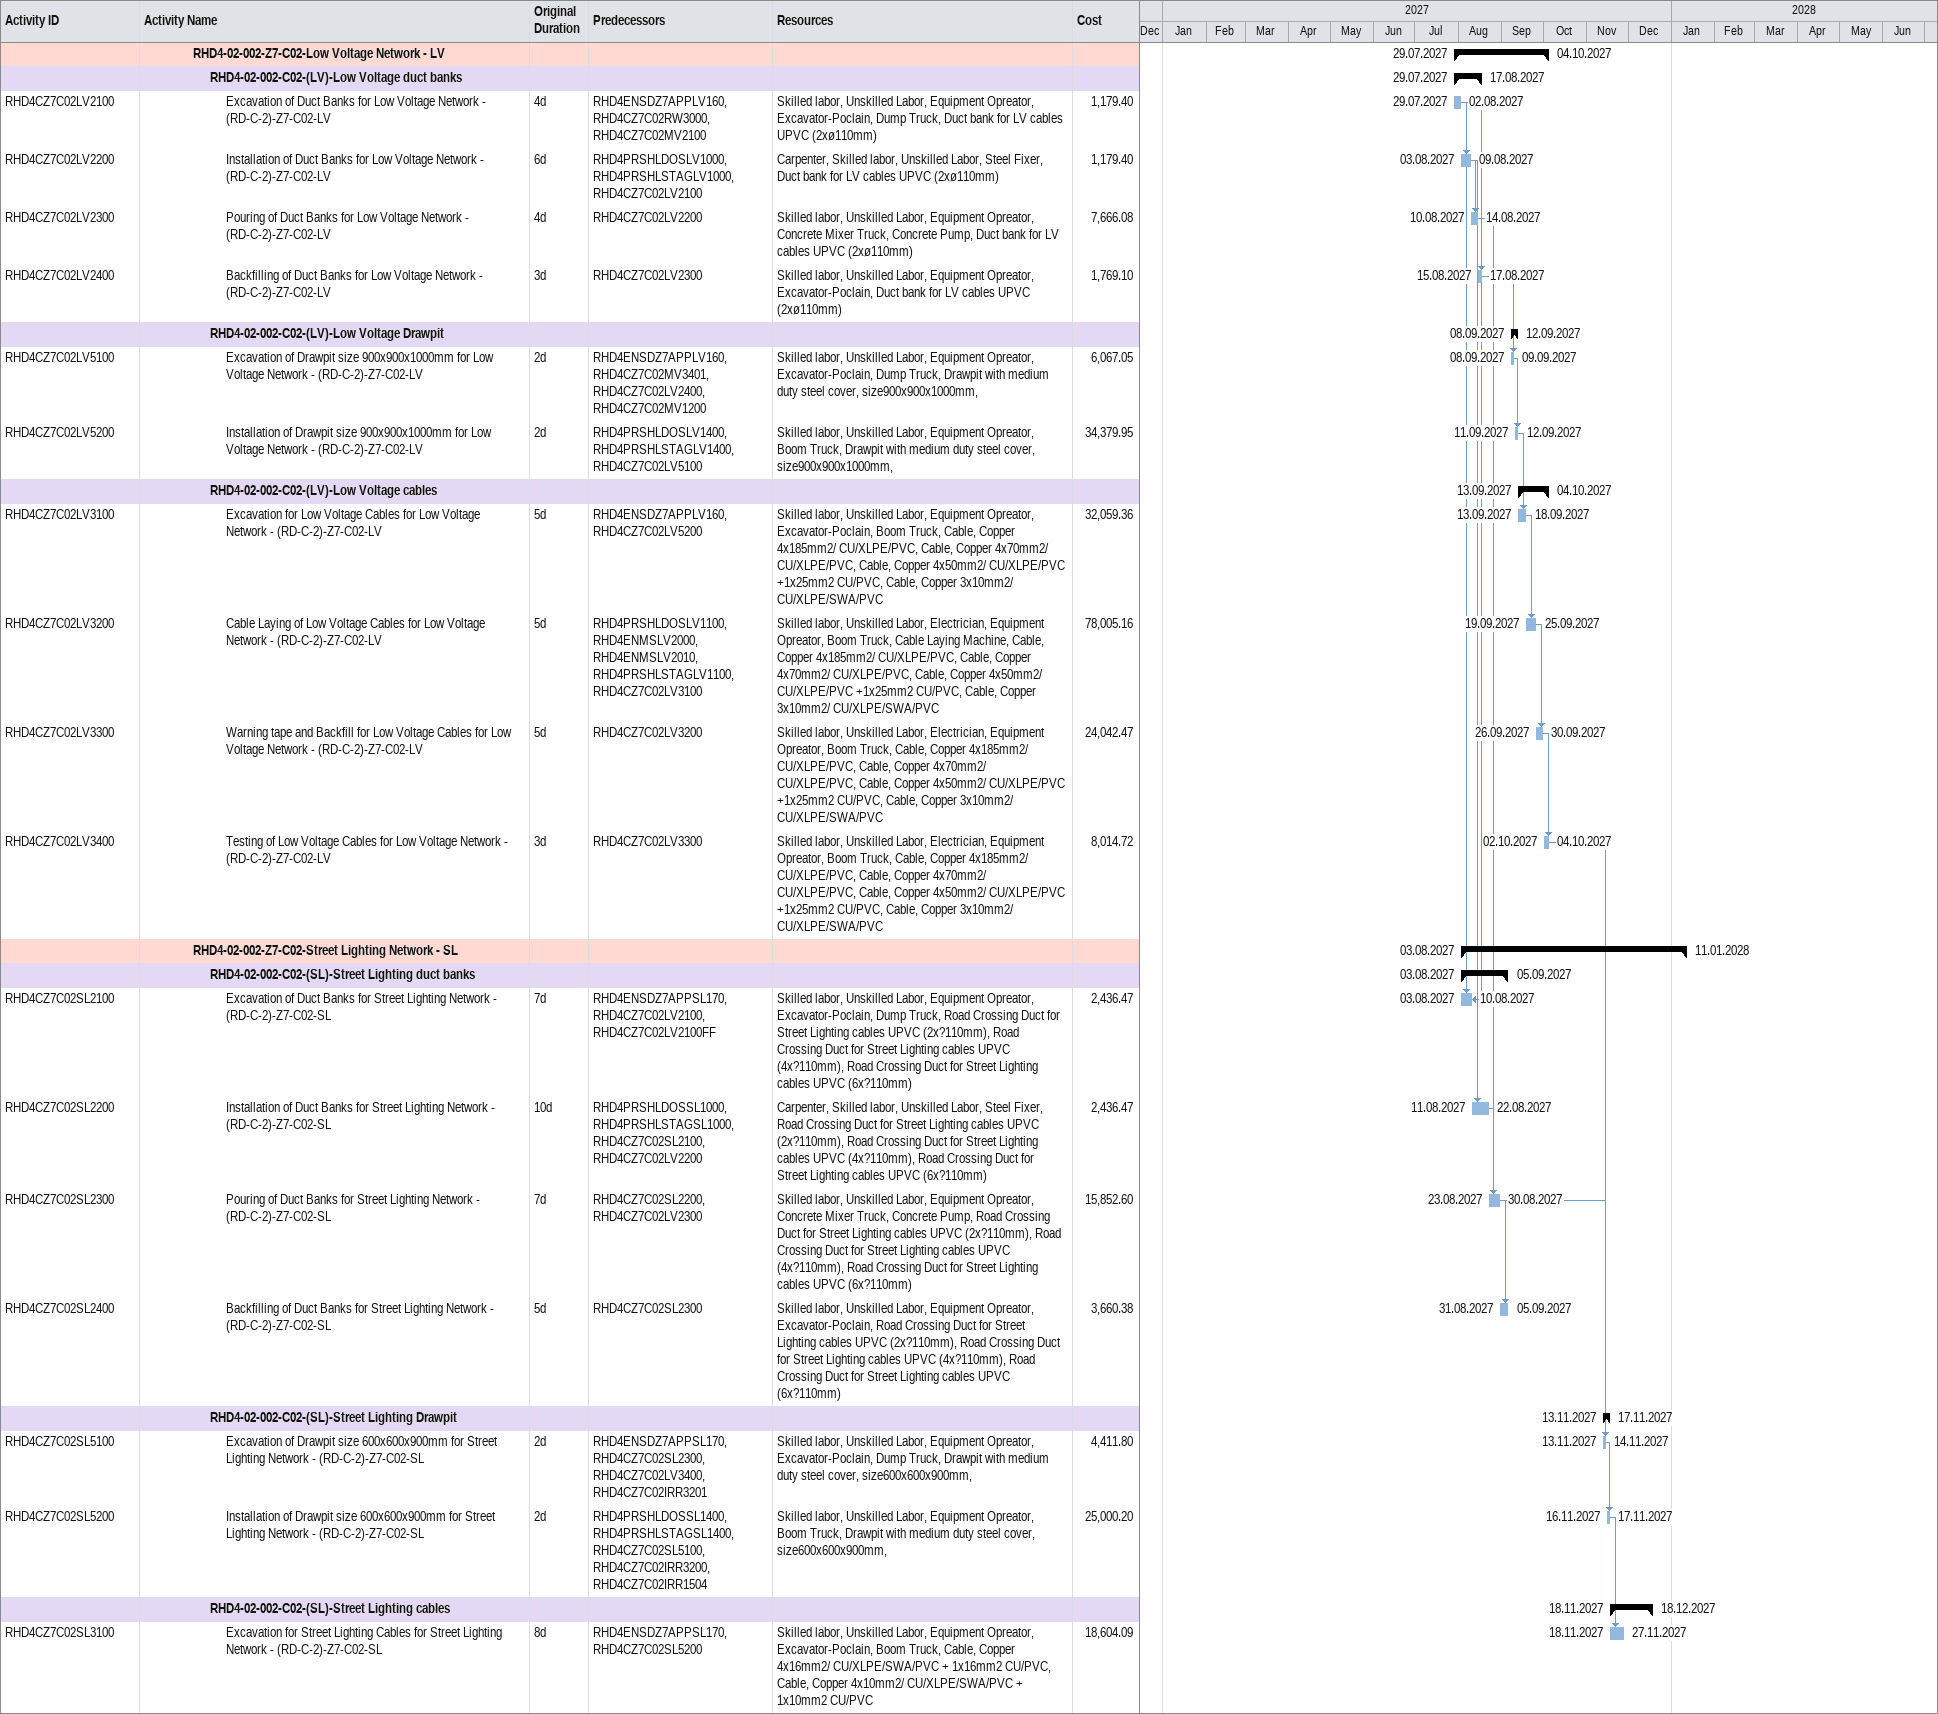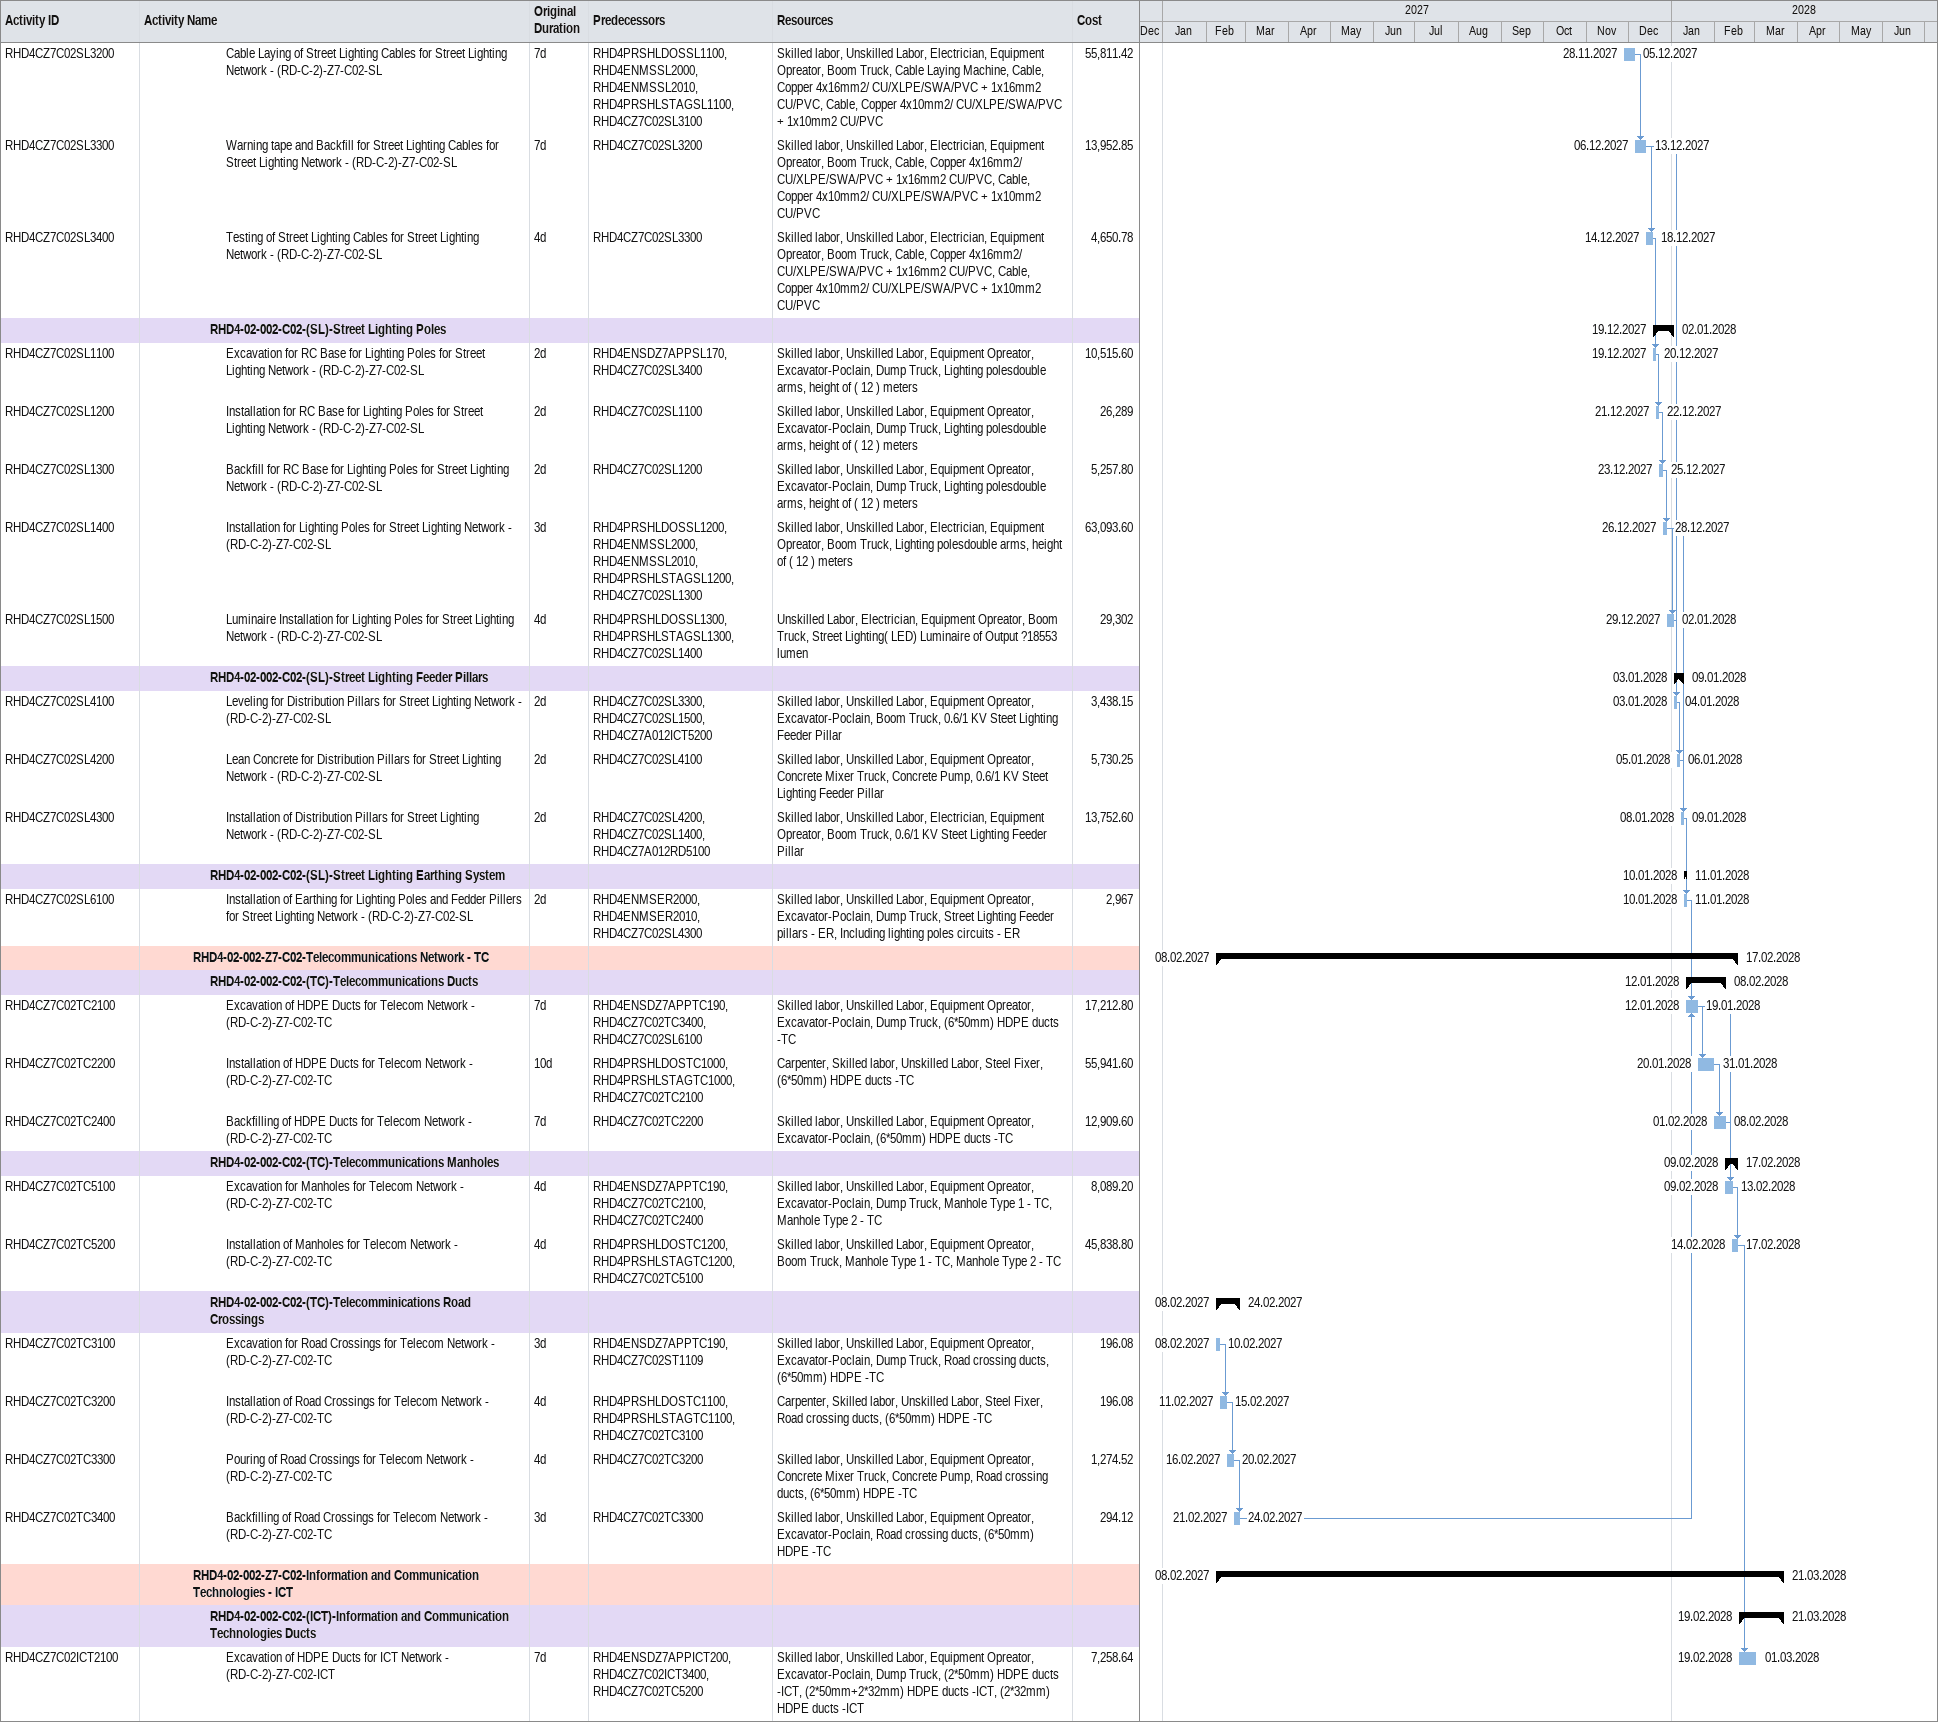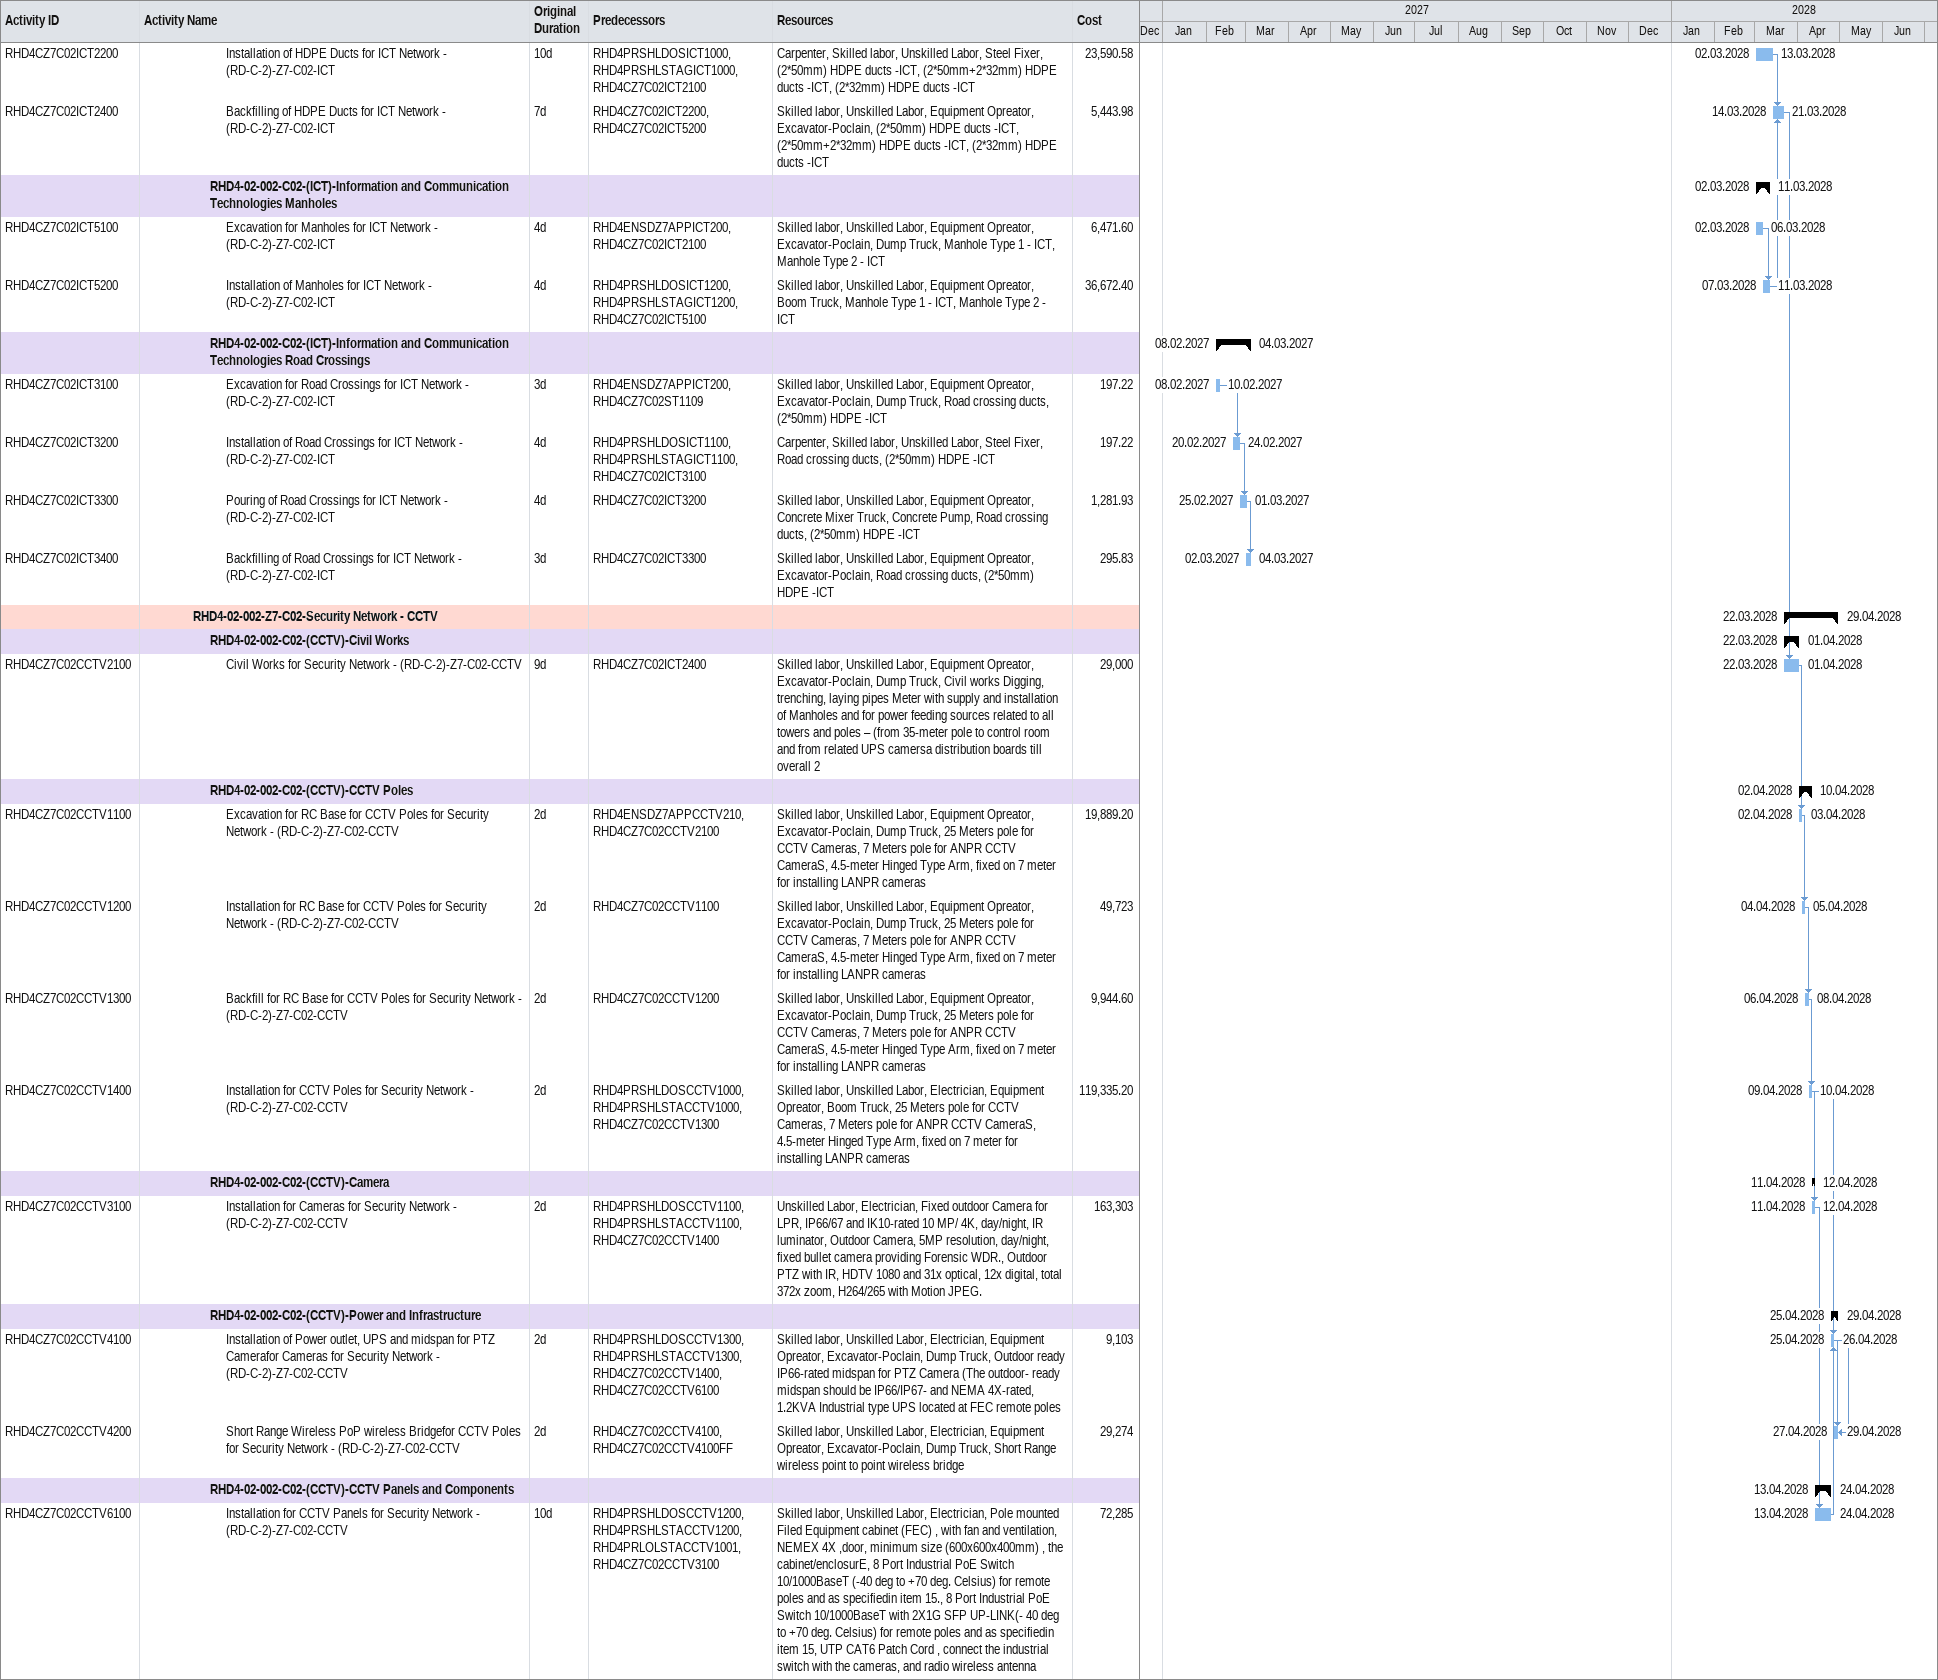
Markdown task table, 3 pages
| ID | Level | Task | Original duration | Start | Finish | Predecessors | Resources | Cost |
|---|---|---|---|---|---|---|---|---|
|  | 4 | **RHD4-02-002-Z7-C02-Low Voltage Network - LV** |  | 2027-07-29 | 2027-10-04 |  |  |  |
|  | 5 | **RHD4-02-002-C02-(LV)-Low Voltage duct banks** |  | 2027-07-29 | 2027-08-17 |  |  |  |
| RHD4CZ7C02LV2100 | 6 | Excavation of Duct Banks for Low Voltage Network - (RD-C-2)-Z7-C02-LV | 4d | 2027-07-29 | 2027-08-02 | RHD4ENSDZ7APPLV160, RHD4CZ7C02RW3000, RHD4CZ7C02MV2100 | Skilled labor, Unskilled Labor, Equipment Opreator, Excavator-Poclain, Dump Truck, Duct bank for LV cables UPVC (2xø110mm) | 1179.40 |
| RHD4CZ7C02LV2200 | 6 | Installation of Duct Banks for Low Voltage Network - (RD-C-2)-Z7-C02-LV | 6d | 2027-08-03 | 2027-08-09 | RHD4PRSHLDOSLV1000, RHD4PRSHLSTAGLV1000, RHD4CZ7C02LV2100 | Carpenter, Skilled labor, Unskilled Labor, Steel Fixer, Duct bank for LV cables UPVC (2xø110mm) | 1179.40 |
| RHD4CZ7C02LV2300 | 6 | Pouring of Duct Banks for Low Voltage Network - (RD-C-2)-Z7-C02-LV | 4d | 2027-08-10 | 2027-08-14 | RHD4CZ7C02LV2200 | Skilled labor, Unskilled Labor, Equipment Opreator, Concrete Mixer Truck, Concrete Pump, Duct bank for LV cables UPVC (2xø110mm) | 7666.08 |
| RHD4CZ7C02LV2400 | 6 | Backfilling of Duct Banks for Low Voltage Network - (RD-C-2)-Z7-C02-LV | 3d | 2027-08-15 | 2027-08-17 | RHD4CZ7C02LV2300 | Skilled labor, Unskilled Labor, Equipment Opreator, Excavator-Poclain, Duct bank for LV cables UPVC (2xø110mm) | 1769.10 |
|  | 5 | **RHD4-02-002-C02-(LV)-Low Voltage Drawpit** |  | 2027-09-08 | 2027-09-12 |  |  |  |
| RHD4CZ7C02LV5100 | 6 | Excavation of Drawpit size 900x900x1000mm for Low Voltage Network - (RD-C-2)-Z7-C02-LV | 2d | 2027-09-08 | 2027-09-09 | RHD4ENSDZ7APPLV160, RHD4CZ7C02MV3401, RHD4CZ7C02LV2400, RHD4CZ7C02MV1200 | Skilled labor, Unskilled Labor, Equipment Opreator, Excavator-Poclain, Dump Truck, Drawpit with medium duty steel cover, size900x900x1000mm, | 6067.05 |
| RHD4CZ7C02LV5200 | 6 | Installation of Drawpit size 900x900x1000mm for Low Voltage Network - (RD-C-2)-Z7-C02-LV | 2d | 2027-09-11 | 2027-09-12 | RHD4PRSHLDOSLV1400, RHD4PRSHLSTAGLV1400, RHD4CZ7C02LV5100 | Skilled labor, Unskilled Labor, Equipment Opreator, Boom Truck, Drawpit with medium duty steel cover, size900x900x1000mm, | 34379.95 |
|  | 5 | **RHD4-02-002-C02-(LV)-Low Voltage cables** |  | 2027-09-13 | 2027-10-04 |  |  |  |
| RHD4CZ7C02LV3100 | 6 | Excavation for Low Voltage Cables for Low Voltage Network - (RD-C-2)-Z7-C02-LV | 5d | 2027-09-13 | 2027-09-18 | RHD4ENSDZ7APPLV160, RHD4CZ7C02LV5200 | Skilled labor, Unskilled Labor, Equipment Opreator, Excavator-Poclain, Boom Truck, Cable, Copper 4x185mm2/ CU/XLPE/PVC, Cable, Copper 4x70mm2/ CU/XLPE/PVC, Cable, Copper 4x50mm2/ CU/XLPE/PVC +1x25mm2 CU/PVC, Cable, Copper 3x10mm2/ CU/XLPE/SWA/PVC | 32059.36 |
| RHD4CZ7C02LV3200 | 6 | Cable Laying of Low Voltage Cables for Low Voltage Network - (RD-C-2)-Z7-C02-LV | 5d | 2027-09-19 | 2027-09-25 | RHD4PRSHLDOSLV1100, RHD4ENMSLV2000, RHD4ENMSLV2010, RHD4PRSHLSTAGLV1100, RHD4CZ7C02LV3100 | Skilled labor, Unskilled Labor, Electrician, Equipment Opreator, Boom Truck, Cable Laying Machine, Cable, Copper 4x185mm2/ CU/XLPE/PVC, Cable, Copper 4x70mm2/ CU/XLPE/PVC, Cable, Copper 4x50mm2/ CU/XLPE/PVC +1x25mm2 CU/PVC, Cable, Copper 3x10mm2/ CU/XLPE/SWA/PVC | 78005.16 |
| RHD4CZ7C02LV3300 | 6 | Warning tape and Backfill for Low Voltage Cables for Low Voltage Network - (RD-C-2)-Z7-C02-LV | 5d | 2027-09-26 | 2027-09-30 | RHD4CZ7C02LV3200 | Skilled labor, Unskilled Labor, Electrician, Equipment Opreator, Boom Truck, Cable, Copper 4x185mm2/ CU/XLPE/PVC, Cable, Copper 4x70mm2/ CU/XLPE/PVC, Cable, Copper 4x50mm2/ CU/XLPE/PVC +1x25mm2 CU/PVC, Cable, Copper 3x10mm2/ CU/XLPE/SWA/PVC | 24042.47 |
| RHD4CZ7C02LV3400 | 6 | Testing of Low Voltage Cables for Low Voltage Network - (RD-C-2)-Z7-C02-LV | 3d | 2027-10-02 | 2027-10-04 | RHD4CZ7C02LV3300 | Skilled labor, Unskilled Labor, Electrician, Equipment Opreator, Boom Truck, Cable, Copper 4x185mm2/ CU/XLPE/PVC, Cable, Copper 4x70mm2/ CU/XLPE/PVC, Cable, Copper 4x50mm2/ CU/XLPE/PVC +1x25mm2 CU/PVC, Cable, Copper 3x10mm2/ CU/XLPE/SWA/PVC | 8014.72 |
|  | 4 | **RHD4-02-002-Z7-C02-Street Lighting Network - SL** |  | 2027-08-03 | 2028-01-11 |  |  |  |
|  | 5 | **RHD4-02-002-C02-(SL)-Street Lighting duct banks** |  | 2027-08-03 | 2027-09-05 |  |  |  |
| RHD4CZ7C02SL2100 | 6 | Excavation of Duct Banks for Street Lighting Network - (RD-C-2)-Z7-C02-SL | 7d | 2027-08-03 | 2027-08-10 | RHD4ENSDZ7APPSL170, RHD4CZ7C02LV2100, RHD4CZ7C02LV2100FF | Skilled labor, Unskilled Labor, Equipment Opreator, Excavator-Poclain, Dump Truck, Road Crossing Duct for Street Lighting cables UPVC (2x?110mm), Road Crossing Duct for Street Lighting cables UPVC (4x?110mm), Road Crossing Duct for Street Lighting cables UPVC (6x?110mm) | 2436.47 |
| RHD4CZ7C02SL2200 | 6 | Installation of Duct Banks for Street Lighting Network - (RD-C-2)-Z7-C02-SL | 10d | 2027-08-11 | 2027-08-22 | RHD4PRSHLDOSSL1000, RHD4PRSHLSTAGSL1000, RHD4CZ7C02SL2100, RHD4CZ7C02LV2200 | Carpenter, Skilled labor, Unskilled Labor, Steel Fixer, Road Crossing Duct for Street Lighting cables UPVC (2x?110mm), Road Crossing Duct for Street Lighting cables UPVC (4x?110mm), Road Crossing Duct for Street Lighting cables UPVC (6x?110mm) | 2436.47 |
| RHD4CZ7C02SL2300 | 6 | Pouring of Duct Banks for Street Lighting Network - (RD-C-2)-Z7-C02-SL | 7d | 2027-08-23 | 2027-08-30 | RHD4CZ7C02SL2200, RHD4CZ7C02LV2300 | Skilled labor, Unskilled Labor, Equipment Opreator, Concrete Mixer Truck, Concrete Pump, Road Crossing Duct for Street Lighting cables UPVC (2x?110mm), Road Crossing Duct for Street Lighting cables UPVC (4x?110mm), Road Crossing Duct for Street Lighting cables UPVC (6x?110mm) | 15852.60 |
| RHD4CZ7C02SL2400 | 6 | Backfilling of Duct Banks for Street Lighting Network - (RD-C-2)-Z7-C02-SL | 5d | 2027-08-31 | 2027-09-05 | RHD4CZ7C02SL2300 | Skilled labor, Unskilled Labor, Equipment Opreator, Excavator-Poclain, Road Crossing Duct for Street Lighting cables UPVC (2x?110mm), Road Crossing Duct for Street Lighting cables UPVC (4x?110mm), Road Crossing Duct for Street Lighting cables UPVC (6x?110mm) | 3660.38 |
|  | 5 | **RHD4-02-002-C02-(SL)-Street Lighting Drawpit** |  | 2027-11-13 | 2027-11-17 |  |  |  |
| RHD4CZ7C02SL5100 | 6 | Excavation of Drawpit size 600x600x900mm for Street Lighting Network - (RD-C-2)-Z7-C02-SL | 2d | 2027-11-13 | 2027-11-14 | RHD4ENSDZ7APPSL170, RHD4CZ7C02SL2300, RHD4CZ7C02LV3400, RHD4CZ7C02IRR3201 | Skilled labor, Unskilled Labor, Equipment Opreator, Excavator-Poclain, Dump Truck, Drawpit with medium duty steel cover, size600x600x900mm, | 4411.80 |
| RHD4CZ7C02SL5200 | 6 | Installation of Drawpit size 600x600x900mm for Street Lighting Network - (RD-C-2)-Z7-C02-SL | 2d | 2027-11-16 | 2027-11-17 | RHD4PRSHLDOSSL1400, RHD4PRSHLSTAGSL1400, RHD4CZ7C02SL5100, RHD4CZ7C02IRR3200, RHD4CZ7C02IRR1504 | Skilled labor, Unskilled Labor, Equipment Opreator, Boom Truck, Drawpit with medium duty steel cover, size600x600x900mm, | 25000.20 |
|  | 5 | **RHD4-02-002-C02-(SL)-Street Lighting cables** |  | 2027-11-18 | 2027-12-18 |  |  |  |
| RHD4CZ7C02SL3100 | 6 | Excavation for Street Lighting Cables for Street Lighting Network - (RD-C-2)-Z7-C02-SL | 8d | 2027-11-18 | 2027-11-27 | RHD4ENSDZ7APPSL170, RHD4CZ7C02SL5200 | Skilled labor, Unskilled Labor, Equipment Opreator, Excavator-Poclain, Boom Truck, Cable, Copper 4x16mm2/ CU/XLPE/SWA/PVC + 1x16mm2 CU/PVC, Cable, Copper 4x10mm2/ CU/XLPE/SWA/PVC + 1x10mm2 CU/PVC | 18604.09 |
| RHD4CZ7C02SL3200 | 6 | Cable Laying of Street Lighting Cables for Street Lighting Network - (RD-C-2)-Z7-C02-SL | 7d | 2027-11-28 | 2027-12-05 | RHD4PRSHLDOSSL1100, RHD4ENMSSL2000, RHD4ENMSSL2010, RHD4PRSHLSTAGSL1100, RHD4CZ7C02SL3100 | Skilled labor, Unskilled Labor, Electrician, Equipment Opreator, Boom Truck, Cable Laying Machine, Cable, Copper 4x16mm2/ CU/XLPE/SWA/PVC + 1x16mm2 CU/PVC, Cable, Copper 4x10mm2/ CU/XLPE/SWA/PVC + 1x10mm2 CU/PVC | 55811.42 |
| RHD4CZ7C02SL3300 | 6 | Warning tape and Backfill for Street Lighting Cables for Street Lighting Network - (RD-C-2)-Z7-C02-SL | 7d | 2027-12-06 | 2027-12-13 | RHD4CZ7C02SL3200 | Skilled labor, Unskilled Labor, Electrician, Equipment Opreator, Boom Truck, Cable, Copper 4x16mm2/ CU/XLPE/SWA/PVC + 1x16mm2 CU/PVC, Cable, Copper 4x10mm2/ CU/XLPE/SWA/PVC + 1x10mm2 CU/PVC | 13952.85 |
| RHD4CZ7C02SL3400 | 6 | Testing of Street Lighting Cables for Street Lighting Network - (RD-C-2)-Z7-C02-SL | 4d | 2027-12-14 | 2027-12-18 | RHD4CZ7C02SL3300 | Skilled labor, Unskilled Labor, Electrician, Equipment Opreator, Boom Truck, Cable, Copper 4x16mm2/ CU/XLPE/SWA/PVC + 1x16mm2 CU/PVC, Cable, Copper 4x10mm2/ CU/XLPE/SWA/PVC + 1x10mm2 CU/PVC | 4650.78 |
|  | 5 | **RHD4-02-002-C02-(SL)-Street Lighting Poles** |  | 2027-12-19 | 2028-01-02 |  |  |  |
| RHD4CZ7C02SL1100 | 6 | Excavation for RC Base for Lighting Poles for Street Lighting Network - (RD-C-2)-Z7-C02-SL | 2d | 2027-12-19 | 2027-12-20 | RHD4ENSDZ7APPSL170, RHD4CZ7C02SL3400 | Skilled labor, Unskilled Labor, Equipment Opreator, Excavator-Poclain, Dump Truck, Lighting polesdouble arms, height of ( 12 ) meters | 10515.60 |
| RHD4CZ7C02SL1200 | 6 | Installation for RC Base for Lighting Poles for Street Lighting Network - (RD-C-2)-Z7-C02-SL | 2d | 2027-12-21 | 2027-12-22 | RHD4CZ7C02SL1100 | Skilled labor, Unskilled Labor, Equipment Opreator, Excavator-Poclain, Dump Truck, Lighting polesdouble arms, height of ( 12 ) meters | 26289 |
| RHD4CZ7C02SL1300 | 6 | Backfill for RC Base for Lighting Poles for Street Lighting Network - (RD-C-2)-Z7-C02-SL | 2d | 2027-12-23 | 2027-12-25 | RHD4CZ7C02SL1200 | Skilled labor, Unskilled Labor, Equipment Opreator, Excavator-Poclain, Dump Truck, Lighting polesdouble arms, height of ( 12 ) meters | 5257.80 |
| RHD4CZ7C02SL1400 | 6 | Installation for Lighting Poles for Street Lighting Network - (RD-C-2)-Z7-C02-SL | 3d | 2027-12-26 | 2027-12-28 | RHD4PRSHLDOSSL1200, RHD4ENMSSL2000, RHD4ENMSSL2010, RHD4PRSHLSTAGSL1200, RHD4CZ7C02SL1300 | Skilled labor, Unskilled Labor, Electrician, Equipment Opreator, Boom Truck, Lighting polesdouble arms, height of ( 12 ) meters | 63093.60 |
| RHD4CZ7C02SL1500 | 6 | Luminaire Installation for Lighting Poles for Street Lighting Network - (RD-C-2)-Z7-C02-SL | 4d | 2027-12-29 | 2028-01-02 | RHD4PRSHLDOSSL1300, RHD4PRSHLSTAGSL1300, RHD4CZ7C02SL1400 | Unskilled Labor, Electrician, Equipment Opreator, Boom Truck, Street Lighting( LED) Luminaire of Output ?18553 lumen | 29302 |
|  | 5 | **RHD4-02-002-C02-(SL)-Street Lighting Feeder Pillars** |  | 2028-01-03 | 2028-01-09 |  |  |  |
| RHD4CZ7C02SL4100 | 6 | Leveling for Distribution Pillars for Street Lighting Network - (RD-C-2)-Z7-C02-SL | 2d | 2028-01-03 | 2028-01-04 | RHD4CZ7C02SL3300, RHD4CZ7C02SL1500, RHD4CZ7A012ICT5200 | Skilled labor, Unskilled Labor, Equipment Opreator, Excavator-Poclain, Boom Truck, 0.6/1 KV Steet Lighting Feeder Pillar | 3438.15 |
| RHD4CZ7C02SL4200 | 6 | Lean Concrete for Distribution Pillars for Street Lighting Network - (RD-C-2)-Z7-C02-SL | 2d | 2028-01-05 | 2028-01-06 | RHD4CZ7C02SL4100 | Skilled labor, Unskilled Labor, Equipment Opreator, Concrete Mixer Truck, Concrete Pump, 0.6/1 KV Steet Lighting Feeder Pillar | 5730.25 |
| RHD4CZ7C02SL4300 | 6 | Installation of Distribution Pillars for Street Lighting Network - (RD-C-2)-Z7-C02-SL | 2d | 2028-01-08 | 2028-01-09 | RHD4CZ7C02SL4200, RHD4CZ7C02SL1400, RHD4CZ7A012RD5100 | Skilled labor, Unskilled Labor, Electrician, Equipment Opreator, Boom Truck, 0.6/1 KV Steet Lighting Feeder Pillar | 13752.60 |
|  | 5 | **RHD4-02-002-C02-(SL)-Street Lighting Earthing System** |  | 2028-01-10 | 2028-01-11 |  |  |  |
| RHD4CZ7C02SL6100 | 6 | Installation of Earthing for Lighting Poles and Fedder Pillers for Street Lighting Network - (RD-C-2)-Z7-C02-SL | 2d | 2028-01-10 | 2028-01-11 | RHD4ENMSER2000, RHD4ENMSER2010, RHD4CZ7C02SL4300 | Skilled labor, Unskilled Labor, Equipment Opreator, Excavator-Poclain, Dump Truck, Street Lighting Feeder pillars - ER, Including lighting poles circuits - ER | 2967 |
|  | 4 | **RHD4-02-002-Z7-C02-Telecommunications Network - TC** |  | 2027-02-08 | 2028-02-17 |  |  |  |
|  | 5 | **RHD4-02-002-C02-(TC)-Telecommunications Ducts** |  | 2028-01-12 | 2028-02-08 |  |  |  |
| RHD4CZ7C02TC2100 | 6 | Excavation of HDPE Ducts for Telecom Network - (RD-C-2)-Z7-C02-TC | 7d | 2028-01-12 | 2028-01-19 | RHD4ENSDZ7APPTC190, RHD4CZ7C02TC3400, RHD4CZ7C02SL6100 | Skilled labor, Unskilled Labor, Equipment Opreator, Excavator-Poclain, Dump Truck, (6*50mm) HDPE ducts -TC | 17212.80 |
| RHD4CZ7C02TC2200 | 6 | Installation of HDPE Ducts for Telecom Network - (RD-C-2)-Z7-C02-TC | 10d | 2028-01-20 | 2028-01-31 | RHD4PRSHLDOSTC1000, RHD4PRSHLSTAGTC1000, RHD4CZ7C02TC2100 | Carpenter, Skilled labor, Unskilled Labor, Steel Fixer, (6*50mm) HDPE ducts -TC | 55941.60 |
| RHD4CZ7C02TC2400 | 6 | Backfilling of HDPE Ducts for Telecom Network - (RD-C-2)-Z7-C02-TC | 7d | 2028-02-01 | 2028-02-08 | RHD4CZ7C02TC2200 | Skilled labor, Unskilled Labor, Equipment Opreator, Excavator-Poclain, (6*50mm) HDPE ducts -TC | 12909.60 |
|  | 5 | **RHD4-02-002-C02-(TC)-Telecommunications Manholes** |  | 2028-02-09 | 2028-02-17 |  |  |  |
| RHD4CZ7C02TC5100 | 6 | Excavation for Manholes for Telecom Network - (RD-C-2)-Z7-C02-TC | 4d | 2028-02-09 | 2028-02-13 | RHD4ENSDZ7APPTC190, RHD4CZ7C02TC2100, RHD4CZ7C02TC2400 | Skilled labor, Unskilled Labor, Equipment Opreator, Excavator-Poclain, Dump Truck, Manhole Type 1 - TC, Manhole Type 2 - TC | 8089.20 |
| RHD4CZ7C02TC5200 | 6 | Installation of Manholes for Telecom Network - (RD-C-2)-Z7-C02-TC | 4d | 2028-02-14 | 2028-02-17 | RHD4PRSHLDOSTC1200, RHD4PRSHLSTAGTC1200, RHD4CZ7C02TC5100 | Skilled labor, Unskilled Labor, Equipment Opreator, Boom Truck, Manhole Type 1 - TC, Manhole Type 2 - TC | 45838.80 |
|  | 5 | **RHD4-02-002-C02-(TC)-Telecomminications Road Crossings** |  | 2027-02-08 | 2027-02-24 |  |  |  |
| RHD4CZ7C02TC3100 | 6 | Excavation for Road Crossings for Telecom Network - (RD-C-2)-Z7-C02-TC | 3d | 2027-02-08 | 2027-02-10 | RHD4ENSDZ7APPTC190, RHD4CZ7C02ST1109 | Skilled labor, Unskilled Labor, Equipment Opreator, Excavator-Poclain, Dump Truck, Road crossing ducts, (6*50mm) HDPE -TC | 196.08 |
| RHD4CZ7C02TC3200 | 6 | Installation of Road Crossings for Telecom Network - (RD-C-2)-Z7-C02-TC | 4d | 2027-02-11 | 2027-02-15 | RHD4PRSHLDOSTC1100, RHD4PRSHLSTAGTC1100, RHD4CZ7C02TC3100 | Carpenter, Skilled labor, Unskilled Labor, Steel Fixer, Road crossing ducts, (6*50mm) HDPE -TC | 196.08 |
| RHD4CZ7C02TC3300 | 6 | Pouring of Road Crossings for Telecom Network - (RD-C-2)-Z7-C02-TC | 4d | 2027-02-16 | 2027-02-20 | RHD4CZ7C02TC3200 | Skilled labor, Unskilled Labor, Equipment Opreator, Concrete Mixer Truck, Concrete Pump, Road crossing ducts, (6*50mm) HDPE -TC | 1274.52 |
| RHD4CZ7C02TC3400 | 6 | Backfilling of Road Crossings for Telecom Network - (RD-C-2)-Z7-C02-TC | 3d | 2027-02-21 | 2027-02-24 | RHD4CZ7C02TC3300 | Skilled labor, Unskilled Labor, Equipment Opreator, Excavator-Poclain, Road crossing ducts, (6*50mm) HDPE -TC | 294.12 |
|  | 4 | **RHD4-02-002-Z7-C02-Information and Communication Technologies - ICT** |  | 2027-02-08 | 2028-03-21 |  |  |  |
|  | 5 | **RHD4-02-002-C02-(ICT)-Information and Communication Technologies Ducts** |  | 2028-02-19 | 2028-03-21 |  |  |  |
| RHD4CZ7C02ICT2100 | 6 | Excavation of HDPE Ducts for ICT Network - (RD-C-2)-Z7-C02-ICT | 7d | 2028-02-19 | 2028-03-01 | RHD4ENSDZ7APPICT200, RHD4CZ7C02ICT3400, RHD4CZ7C02TC5200 | Skilled labor, Unskilled Labor, Equipment Opreator, Excavator-Poclain, Dump Truck, (2*50mm) HDPE ducts -ICT, (2*50mm+2*32mm) HDPE ducts -ICT, (2*32mm) HDPE ducts -ICT | 7258.64 |
| RHD4CZ7C02ICT2200 | 6 | Installation of HDPE Ducts for ICT Network - (RD-C-2)-Z7-C02-ICT | 10d | 2028-03-02 | 2028-03-13 | RHD4PRSHLDOSICT1000, RHD4PRSHLSTAGICT1000, RHD4CZ7C02ICT2100 | Carpenter, Skilled labor, Unskilled Labor, Steel Fixer, (2*50mm) HDPE ducts -ICT, (2*50mm+2*32mm) HDPE ducts -ICT, (2*32mm) HDPE ducts -ICT | 23590.58 |
| RHD4CZ7C02ICT2400 | 6 | Backfilling of HDPE Ducts for ICT Network - (RD-C-2)-Z7-C02-ICT | 7d | 2028-03-14 | 2028-03-21 | RHD4CZ7C02ICT2200, RHD4CZ7C02ICT5200 | Skilled labor, Unskilled Labor, Equipment Opreator, Excavator-Poclain, (2*50mm) HDPE ducts -ICT, (2*50mm+2*32mm) HDPE ducts -ICT, (2*32mm) HDPE ducts -ICT | 5443.98 |
|  | 5 | **RHD4-02-002-C02-(ICT)-Information and Communication Technologies Manholes** |  | 2028-03-02 | 2028-03-11 |  |  |  |
| RHD4CZ7C02ICT5100 | 6 | Excavation for Manholes for ICT Network - (RD-C-2)-Z7-C02-ICT | 4d | 2028-03-02 | 2028-03-06 | RHD4ENSDZ7APPICT200, RHD4CZ7C02ICT2100 | Skilled labor, Unskilled Labor, Equipment Opreator, Excavator-Poclain, Dump Truck, Manhole Type 1 - ICT, Manhole Type 2 - ICT | 6471.60 |
| RHD4CZ7C02ICT5200 | 6 | Installation of Manholes for ICT Network - (RD-C-2)-Z7-C02-ICT | 4d | 2028-03-07 | 2028-03-11 | RHD4PRSHLDOSICT1200, RHD4PRSHLSTAGICT1200, RHD4CZ7C02ICT5100 | Skilled labor, Unskilled Labor, Equipment Opreator, Boom Truck, Manhole Type 1 - ICT, Manhole Type 2 - ICT | 36672.40 |
|  | 5 | **RHD4-02-002-C02-(ICT)-Information and Communication Technologies Road Crossings** |  | 2027-02-08 | 2027-03-04 |  |  |  |
| RHD4CZ7C02ICT3100 | 6 | Excavation for Road Crossings for ICT Network - (RD-C-2)-Z7-C02-ICT | 3d | 2027-02-08 | 2027-02-10 | RHD4ENSDZ7APPICT200, RHD4CZ7C02ST1109 | Skilled labor, Unskilled Labor, Equipment Opreator, Excavator-Poclain, Dump Truck, Road crossing ducts, (2*50mm) HDPE -ICT | 197.22 |
| RHD4CZ7C02ICT3200 | 6 | Installation of Road Crossings for ICT Network - (RD-C-2)-Z7-C02-ICT | 4d | 2027-02-20 | 2027-02-24 | RHD4PRSHLDOSICT1100, RHD4PRSHLSTAGICT1100, RHD4CZ7C02ICT3100 | Carpenter, Skilled labor, Unskilled Labor, Steel Fixer, Road crossing ducts, (2*50mm) HDPE -ICT | 197.22 |
| RHD4CZ7C02ICT3300 | 6 | Pouring of Road Crossings for ICT Network - (RD-C-2)-Z7-C02-ICT | 4d | 2027-02-25 | 2027-03-01 | RHD4CZ7C02ICT3200 | Skilled labor, Unskilled Labor, Equipment Opreator, Concrete Mixer Truck, Concrete Pump, Road crossing ducts, (2*50mm) HDPE -ICT | 1281.93 |
| RHD4CZ7C02ICT3400 | 6 | Backfilling of Road Crossings for ICT Network - (RD-C-2)-Z7-C02-ICT | 3d | 2027-03-02 | 2027-03-04 | RHD4CZ7C02ICT3300 | Skilled labor, Unskilled Labor, Equipment Opreator, Excavator-Poclain, Road crossing ducts, (2*50mm) HDPE -ICT | 295.83 |
|  | 4 | **RHD4-02-002-Z7-C02-Security Network - CCTV** |  | 2028-03-22 | 2028-04-29 |  |  |  |
|  | 5 | **RHD4-02-002-C02-(CCTV)-Civil Works** |  | 2028-03-22 | 2028-04-01 |  |  |  |
| RHD4CZ7C02CCTV2100 | 6 | Civil Works for Security Network - (RD-C-2)-Z7-C02-CCTV | 9d | 2028-03-22 | 2028-04-01 | RHD4CZ7C02ICT2400 | Skilled labor, Unskilled Labor, Equipment Opreator, Excavator-Poclain, Dump Truck, Civil works Digging, trenching, laying pipes Meter with supply and installation of Manholes and for power feeding sources related to all towers and poles – (from 35-meter pole to control room and from related UPS camersa distribution boards till overall 2 | 29000 |
|  | 5 | **RHD4-02-002-C02-(CCTV)-CCTV Poles** |  | 2028-04-02 | 2028-04-10 |  |  |  |
| RHD4CZ7C02CCTV1100 | 6 | Excavation for RC Base for CCTV Poles for Security Network - (RD-C-2)-Z7-C02-CCTV | 2d | 2028-04-02 | 2028-04-03 | RHD4ENSDZ7APPCCTV210, RHD4CZ7C02CCTV2100 | Skilled labor, Unskilled Labor, Equipment Opreator, Excavator-Poclain, Dump Truck, 25 Meters pole for CCTV Cameras, 7 Meters pole for ANPR CCTV CameraS, 4.5-meter Hinged Type Arm, fixed on 7 meter for installing LANPR cameras | 19889.20 |
| RHD4CZ7C02CCTV1200 | 6 | Installation for RC Base for CCTV Poles for Security Network - (RD-C-2)-Z7-C02-CCTV | 2d | 2028-04-04 | 2028-04-05 | RHD4CZ7C02CCTV1100 | Skilled labor, Unskilled Labor, Equipment Opreator, Excavator-Poclain, Dump Truck, 25 Meters pole for CCTV Cameras, 7 Meters pole for ANPR CCTV CameraS, 4.5-meter Hinged Type Arm, fixed on 7 meter for installing LANPR cameras | 49723 |
| RHD4CZ7C02CCTV1300 | 6 | Backfill for RC Base for CCTV Poles for Security Network - (RD-C-2)-Z7-C02-CCTV | 2d | 2028-04-06 | 2028-04-08 | RHD4CZ7C02CCTV1200 | Skilled labor, Unskilled Labor, Equipment Opreator, Excavator-Poclain, Dump Truck, 25 Meters pole for CCTV Cameras, 7 Meters pole for ANPR CCTV CameraS, 4.5-meter Hinged Type Arm, fixed on 7 meter for installing LANPR cameras | 9944.60 |
| RHD4CZ7C02CCTV1400 | 6 | Installation for CCTV Poles for Security Network - (RD-C-2)-Z7-C02-CCTV | 2d | 2028-04-09 | 2028-04-10 | RHD4PRSHLDOSCCTV1000, RHD4PRSHLSTACCTV1000, RHD4CZ7C02CCTV1300 | Skilled labor, Unskilled Labor, Electrician, Equipment Opreator, Boom Truck, 25 Meters pole for CCTV Cameras, 7 Meters pole for ANPR CCTV CameraS, 4.5-meter Hinged Type Arm, fixed on 7 meter for installing LANPR cameras | 119335.20 |
|  | 5 | **RHD4-02-002-C02-(CCTV)-Camera** |  | 2028-04-11 | 2028-04-12 |  |  |  |
| RHD4CZ7C02CCTV3100 | 6 | Installation for Cameras for Security Network - (RD-C-2)-Z7-C02-CCTV | 2d | 2028-04-11 | 2028-04-12 | RHD4PRSHLDOSCCTV1100, RHD4PRSHLSTACCTV1100, RHD4CZ7C02CCTV1400 | Unskilled Labor, Electrician, Fixed outdoor Camera for LPR, IP66/67 and IK10-rated 10 MP/ 4K, day/night, IR luminator, Outdoor Camera, 5MP resolution, day/night, fixed bullet camera providing Forensic WDR., Outdoor PTZ with IR, HDTV 1080 and 31x optical, 12x digital, total 372x zoom, H264/265 with Motion JPEG. | 163303 |
|  | 5 | **RHD4-02-002-C02-(CCTV)-Power and Infrastructure** |  | 2028-04-25 | 2028-04-29 |  |  |  |
| RHD4CZ7C02CCTV4100 | 6 | Installation of Power outlet, UPS and midspan for PTZ Camerafor Cameras for Security Network - (RD-C-2)-Z7-C02-CCTV | 2d | 2028-04-25 | 2028-04-26 | RHD4PRSHLDOSCCTV1300, RHD4PRSHLSTACCTV1300, RHD4CZ7C02CCTV1400, RHD4CZ7C02CCTV6100 | Skilled labor, Unskilled Labor, Electrician, Equipment Opreator, Excavator-Poclain, Dump Truck, Outdoor ready IP66-rated midspan for PTZ Camera (The outdoor- ready midspan should be IP66/IP67- and NEMA 4X-rated, 1.2KVA Industrial type UPS located at FEC remote poles | 9103 |
| RHD4CZ7C02CCTV4200 | 6 | Short Range Wireless PoP wireless Bridgefor CCTV Poles for Security Network - (RD-C-2)-Z7-C02-CCTV | 2d | 2028-04-27 | 2028-04-29 | RHD4CZ7C02CCTV4100, RHD4CZ7C02CCTV4100FF | Skilled labor, Unskilled Labor, Electrician, Equipment Opreator, Excavator-Poclain, Dump Truck, Short Range wireless point to point wireless bridge | 29274 |
|  | 5 | **RHD4-02-002-C02-(CCTV)-CCTV Panels and Components** |  | 2028-04-13 | 2028-04-24 |  |  |  |
| RHD4CZ7C02CCTV6100 | 6 | Installation for CCTV Panels for Security Network - (RD-C-2)-Z7-C02-CCTV | 10d | 2028-04-13 | 2028-04-24 | RHD4PRSHLDOSCCTV1200, RHD4PRSHLSTACCTV1200, RHD4PRLOLSTACCTV1001, RHD4CZ7C02CCTV3100 | Skilled labor, Unskilled Labor, Electrician, Pole mounted Filed Equipment cabinet (FEC) , with fan and ventilation, NEMEX 4X ,door, minimum size (600x600x400mm) , the cabinet/enclosurE, 8 Port Industrial PoE Switch 10/1000BaseT (-40 deg to +70 deg. Celsius) for remote poles and as specifiedin item 15., 8 Port Industrial PoE Switch 10/1000BaseT with 2X1G SFP UP-LINK(- 40 deg to +70 deg. Celsius) for remote poles and as specifiedin item 15, UTP CAT6 Patch Cord , connect the industrial switch with the cameras, and radio wireless antenna | 72285 |
